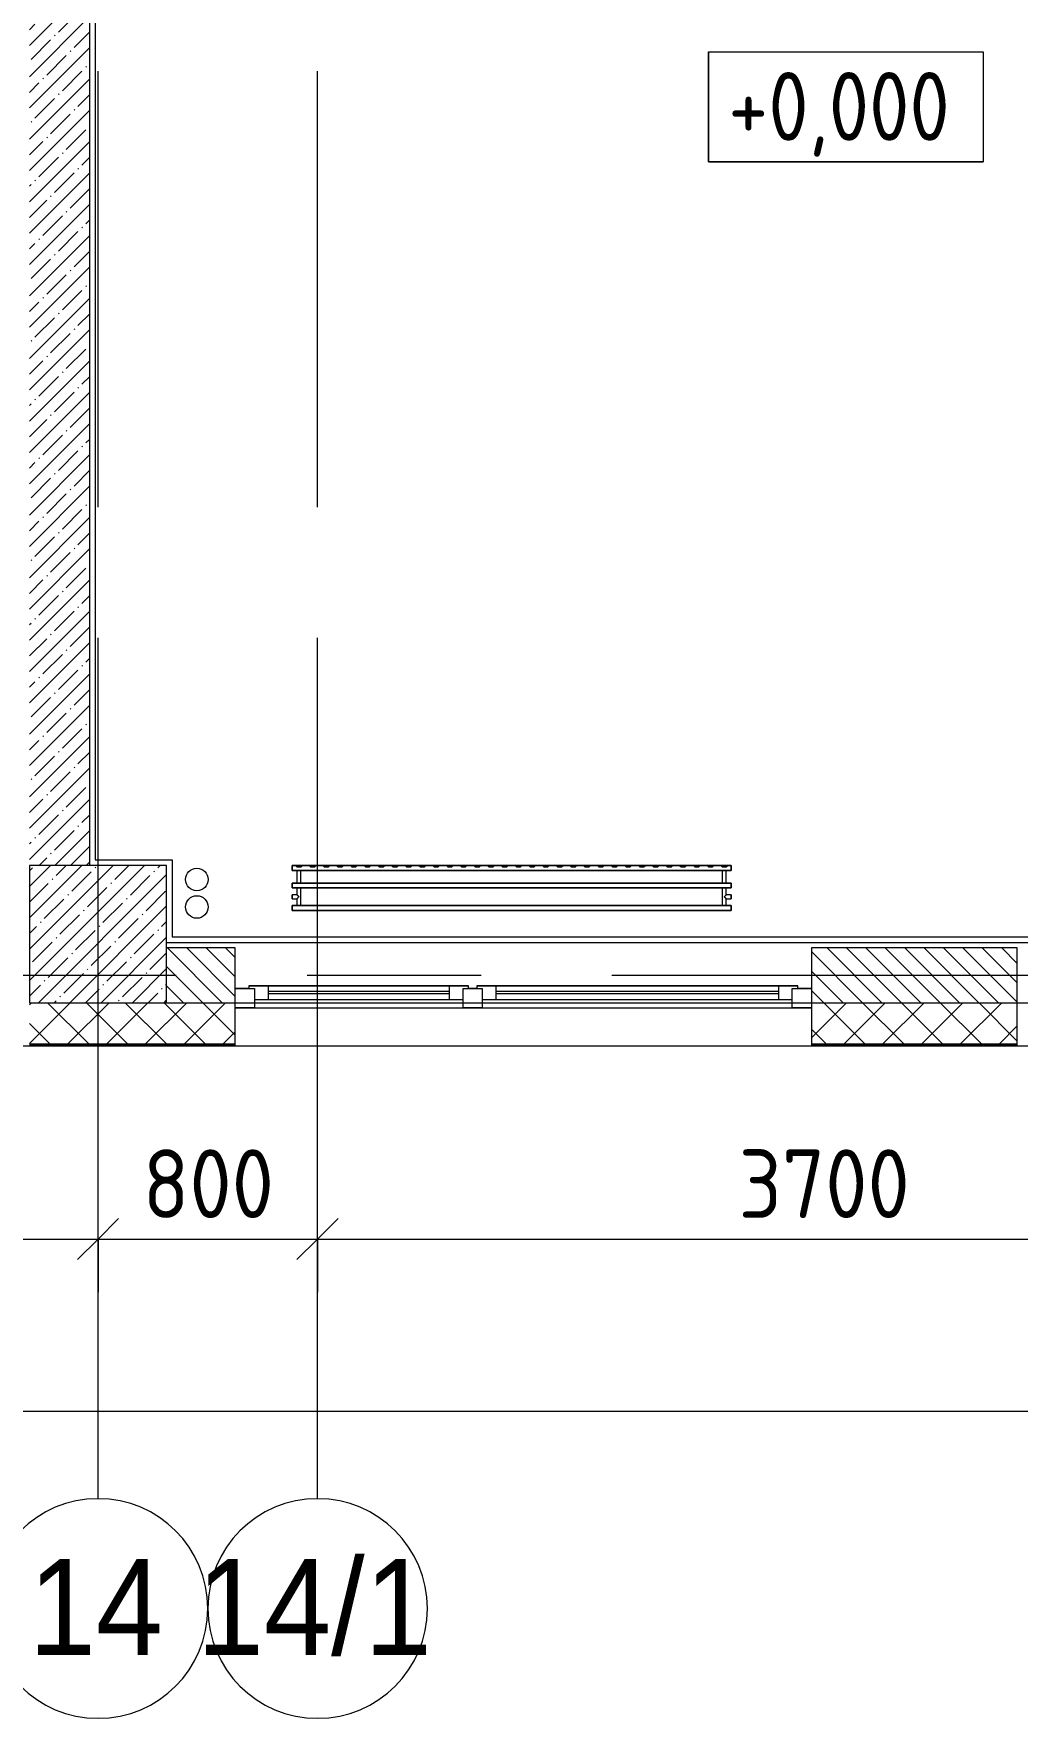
# Model space of a CAD drawing. Header units: millimetres. Extents: x 2623 to 216772, y -8553 to 29000.
# Drawn here: x 30040 to 33624, y -2706 to 3430 of the extents above; entities that cross this region are included whole.
import ezdxf

# ---------------------------------------------------------------- set-up
doc = ezdxf.new("R2010")
doc.units = ezdxf.units.MM
doc.linetypes.add('Осевая', pattern=[3175, 635, -476.25, 1587.5, -476.25])
for name, color, linetype, lineweight in [('A-ANNO-DIMS', 7, 'Continuous', 9), ('A-ANNO-DIMS-100', 7, 'Continuous', 9), ('A-DETL', 7, 'Continuous', 9), ('A-GLAZ', 7, 'Continuous', 9), ('A-WALL', 7, 'Continuous', 9), ('A-WALL-1', 7, 'Continuous', 13), ('G-ANNO-DIMS', 7, 'Continuous', 9), ('I-WALL', 7, 'Continuous', 9), ('S-COLS', 7, 'Continuous', 9), ('Оси', 7, 'Continuous', 9), ('Оси-1', 7, 'Continuous', 20), ('Оси-2', 7, 'Осевая', 9)]:
    doc.layers.add(name, color=color, linetype=linetype, lineweight=lineweight)
doc.layers.add('A-FLOR-1', color=7, linetype='Continuous', lineweight=9, true_color=0xaaaaaa)
doc.layers.add('M-EQPM-1', color=7, linetype='Continuous', lineweight=9, true_color=0xaaaaaa)
doc.styles.add('Arial', font='arial.ttf', dxfattribs={"width": 0.9, "height": 350})
doc.styles.add('GOST Common_5', font='GOST_Common.ttf', dxfattribs={"width": 0.9, "height": 250})
doc.styles.add('ISOCPEUR', font='isocpeur.ttf', dxfattribs={"width": 0.9, "height": 250})
doc.dimstyles.new('ISO-2_5_0_9К_БОЛЬШОЙ', dxfattribs={"dimscale": 304.8, "dimtxt": 248.995294, "dimasz": 0.492126, "dimexe": 0.393701, "dimexo": 0.984252, "dimgap": 0, "dimtad": 1, "dimdec": 0, "dimrnd": 10, "dimzin": 0, "dimdsep": 46, "dimtxsty": 'ISOCPEUR', "dimblk1": 'OBLIQUE', "dimblk2": 'OBLIQUE', "dimsah": 1, "dimcen": 0.09, "dimdle": 0.393701, "dimazin": 0, "dimtfac": 1, "dimtdec": 4, "dimtix": 1, "dimtmove": 0, "dimatfit": 3, "dimfxl": 1, "dimtvp": 1, "dimtolj": 1, "dimtzin": 0, "dimarcsym": 2})

# ---------------------------------------------------------------- blocks, each defined once
blk = doc.blocks.new('BSC_Колонна _Прямоугольная - 500х500-V7-План монтажа стен и перегородок 3 этажа в осях 12-23')
at = {"layer": 'S-COLS'}
h = blk.add_hatch(dxfattribs=at)
h.set_pattern_fill('FP_11', color=256, style=0, pattern_type=2)
h.set_pattern_definition([(45, (-47660, -150), (-57.02463, 57.02463), []), (45, (-47602.975, -150), (-57.02463, 57.02463), [100.806, -20.161, 3.353, -16.808])])
h.paths.add_polyline_path([(-250, -250), (250, -250), (250, 250), (-250, 250), (-250, 9.6)])
for p, q in [((250, 250), (-250, 250)), ((-250, 250), (-250, -250)), ((250, -250), (250, 250)), ((-250, -250), (250, -250))]:
    blk.add_line(p, q, dxfattribs=at)
blk = doc.blocks.new('120_Окно_СКБ_2Ст - 120_Окно_СКБ_2Ст 2100х2400 _мал створка справа_-22446225-План монтажа стен и перегородок 3 этажа в осях 12-23')
at = {"layer": 'A-GLAZ'}
for p, q in [((-1050, -127), (-1050, -57)), ((-1050, -57), (-980, -57)), ((1050, -57), (-1050, -57)), ((-980, -57), (-980, -127)), ((150, -127), (150, -57)), ((150, -57), (220, -57)), ((220, -57), (220, -127)), ((980, -127), (980, -57)), ((980, -57), (1050, -57)), ((1050, -57), (1050, -127)), ((150, -87), (-980, -87)), ((-980, -87), (-980, -127)), ((-930, -137), (-930, -87)), ((-930, -107), (100, -107)), ((100, -117), (-930, -117)), ((100, -137), (100, -87)), ((150, -127), (150, -87)), ((980, -87), (220, -87)), ((220, -87), (220, -127)), ((270, -137), (270, -87)), ((270, -107), (930, -107)), ((930, -117), (270, -117)), ((930, -137), (930, -87)), ((980, -127), (980, -87)), ((-980, -127), (-1050, -127)), ((-1050, -127), (-1000, -127)), ((-980, -127), (-1000, -127)), ((-1000, -127), (-1000, -137)), ((-1000, -137), (170, -137)), ((170, -137), (-1000, -137)), ((220, -127), (150, -127)), ((170, -127), (150, -127)), ((170, -127), (200, -127)), ((170, -137), (170, -127)), ((220, -127), (200, -127)), ((200, -127), (200, -137)), ((200, -137), (1000, -137)), ((1000, -137), (200, -137)), ((1050, -127), (980, -127)), ((1000, -127), (980, -127)), ((1000, -127), (1050, -127)), ((1000, -137), (1000, -127))]:
    blk.add_line(p, q, dxfattribs=at)
blk = doc.blocks.new('radiator_prado_classic_z_tip_30_po exemplyaru - Classic Z Тип 30-500-V57-План монтажа стен и перегородок 3 этажа в осях 12-23')
at = {"layer": 'M-EQPM-1'}
for p, q in [((0, 228), (0, 210)), ((1600, 228), (0, 228)), ((0, 210), (0, 228)), ((0, 228), (12.5, 228)), ((0, 210), (1600, 210)), ((17.5, 210), (0, 210)), ((12.5, 228), (37.5, 228)), ((37.5, 228), (12.5, 228)), ((12.5, 228), (37.5, 228)), ((12.5, 228), (17.5, 223)), ((12.5, 228), (17.5, 223)), ((32.5, 223), (17.5, 223)), ((17.5, 223), (32.5, 223)), ((17.5, 210), (17.5, 164)), ((17.5, 210), (17.5, 164)), ((31.5, 210), (17.5, 210)), ((17.5, 210), (32.5, 210)), ((32.5, 210), (17.5, 210)), ((17.5, 210), (32.5, 210)), ((31.5, 210), (18.5, 210)), ((32.5, 210), (31.5, 210)), ((32.5, 223), (37.5, 228)), ((37.5, 228), (32.5, 223)), ((32.5, 164), (32.5, 210)), ((32.5, 164), (32.5, 210)), ((1567.5, 210), (32.5, 210)), ((37.5, 228), (62.5, 228)), ((62.5, 228), (87.5, 228)), ((87.5, 228), (62.5, 228)), ((62.5, 228), (87.5, 228)), ((62.5, 228), (67.5, 223)), ((62.5, 228), (67.5, 223)), ((82.5, 223), (67.5, 223)), ((67.5, 223), (82.5, 223)), ((82.5, 223), (87.5, 228)), ((87.5, 228), (82.5, 223)), ((87.5, 228), (112.5, 228)), ((112.5, 228), (137.5, 228)), ((137.5, 228), (112.5, 228)), ((112.5, 228), (137.5, 228)), ((112.5, 228), (117.5, 223)), ((112.5, 228), (117.5, 223)), ((132.5, 223), (117.5, 223)), ((117.5, 223), (132.5, 223)), ((132.5, 223), (137.5, 228)), ((137.5, 228), (132.5, 223)), ((137.5, 228), (162.5, 228)), ((162.5, 228), (187.5, 228)), ((187.5, 228), (162.5, 228)), ((162.5, 228), (187.5, 228)), ((162.5, 228), (167.5, 223)), ((162.5, 228), (167.5, 223)), ((182.5, 223), (167.5, 223)), ((167.5, 223), (182.5, 223)), ((182.5, 223), (187.5, 228)), ((187.5, 228), (182.5, 223)), ((187.5, 228), (212.5, 228)), ((212.5, 228), (237.5, 228)), ((237.5, 228), (212.5, 228)), ((212.5, 228), (237.5, 228)), ((212.5, 228), (217.5, 223)), ((212.5, 228), (217.5, 223)), ((232.5, 223), (217.5, 223)), ((217.5, 223), (232.5, 223)), ((232.5, 223), (237.5, 228)), ((237.5, 228), (232.5, 223)), ((237.5, 228), (262.5, 228)), ((262.5, 228), (287.5, 228)), ((287.5, 228), (262.5, 228)), ((262.5, 228), (287.5, 228)), ((262.5, 228), (267.5, 223)), ((262.5, 228), (267.5, 223)), ((282.5, 223), (267.5, 223)), ((267.5, 223), (282.5, 223)), ((282.5, 223), (287.5, 228)), ((287.5, 228), (282.5, 223)), ((287.5, 228), (312.5, 228)), ((312.5, 228), (337.5, 228)), ((337.5, 228), (312.5, 228)), ((312.5, 228), (337.5, 228)), ((312.5, 228), (317.5, 223)), ((312.5, 228), (317.5, 223)), ((332.5, 223), (317.5, 223)), ((317.5, 223), (332.5, 223)), ((332.5, 223), (337.5, 228)), ((337.5, 228), (332.5, 223)), ((337.5, 228), (362.5, 228)), ((362.5, 228), (387.5, 228)), ((387.5, 228), (362.5, 228)), ((362.5, 228), (387.5, 228)), ((362.5, 228), (367.5, 223)), ((362.5, 228), (367.5, 223)), ((382.5, 223), (367.5, 223)), ((367.5, 223), (382.5, 223)), ((382.5, 223), (387.5, 228)), ((387.5, 228), (382.5, 223)), ((387.5, 228), (412.5, 228)), ((412.5, 228), (437.5, 228)), ((437.5, 228), (412.5, 228)), ((412.5, 228), (437.5, 228)), ((412.5, 228), (417.5, 223)), ((412.5, 228), (417.5, 223)), ((432.5, 223), (417.5, 223)), ((417.5, 223), (432.5, 223)), ((432.5, 223), (437.5, 228)), ((437.5, 228), (432.5, 223)), ((437.5, 228), (462.5, 228)), ((462.5, 228), (487.5, 228)), ((487.5, 228), (462.5, 228)), ((462.5, 228), (487.5, 228)), ((462.5, 228), (467.5, 223)), ((462.5, 228), (467.5, 223)), ((482.5, 223), (467.5, 223)), ((467.5, 223), (482.5, 223)), ((482.5, 223), (487.5, 228)), ((487.5, 228), (482.5, 223)), ((487.5, 228), (512.5, 228)), ((512.5, 228), (537.5, 228)), ((537.5, 228), (512.5, 228)), ((512.5, 228), (537.5, 228)), ((512.5, 228), (517.5, 223)), ((512.5, 228), (517.5, 223)), ((532.5, 223), (517.5, 223)), ((517.5, 223), (532.5, 223)), ((532.5, 223), (537.5, 228)), ((537.5, 228), (532.5, 223)), ((537.5, 228), (562.5, 228)), ((562.5, 228), (587.5, 228)), ((587.5, 228), (562.5, 228)), ((562.5, 228), (587.5, 228)), ((562.5, 228), (567.5, 223)), ((562.5, 228), (567.5, 223)), ((582.5, 223), (567.5, 223)), ((567.5, 223), (582.5, 223)), ((582.5, 223), (587.5, 228)), ((587.5, 228), (582.5, 223)), ((587.5, 228), (612.5, 228)), ((612.5, 228), (637.5, 228)), ((637.5, 228), (612.5, 228)), ((612.5, 228), (637.5, 228)), ((612.5, 228), (617.5, 223)), ((612.5, 228), (617.5, 223)), ((632.5, 223), (617.5, 223)), ((617.5, 223), (632.5, 223)), ((632.5, 223), (637.5, 228)), ((637.5, 228), (632.5, 223)), ((637.5, 228), (662.5, 228)), ((662.5, 228), (687.5, 228)), ((687.5, 228), (662.5, 228)), ((662.5, 228), (687.5, 228)), ((662.5, 228), (667.5, 223)), ((662.5, 228), (667.5, 223)), ((682.5, 223), (667.5, 223)), ((667.5, 223), (682.5, 223)), ((682.5, 223), (687.5, 228)), ((687.5, 228), (682.5, 223)), ((687.5, 228), (712.5, 228)), ((712.5, 228), (737.5, 228)), ((737.5, 228), (712.5, 228)), ((712.5, 228), (737.5, 228)), ((712.5, 228), (717.5, 223)), ((712.5, 228), (717.5, 223)), ((732.5, 223), (717.5, 223)), ((717.5, 223), (732.5, 223)), ((732.5, 223), (737.5, 228)), ((737.5, 228), (732.5, 223)), ((737.5, 228), (762.5, 228)), ((762.5, 228), (787.5, 228)), ((787.5, 228), (762.5, 228)), ((762.5, 228), (787.5, 228)), ((762.5, 228), (767.5, 223)), ((762.5, 228), (767.5, 223)), ((782.5, 223), (767.5, 223)), ((767.5, 223), (782.5, 223)), ((782.5, 223), (787.5, 228)), ((787.5, 228), (782.5, 223)), ((787.5, 228), (812.5, 228)), ((812.5, 228), (837.5, 228)), ((837.5, 228), (812.5, 228)), ((812.5, 228), (837.5, 228)), ((812.5, 228), (817.5, 223)), ((812.5, 228), (817.5, 223)), ((832.5, 223), (817.5, 223)), ((817.5, 223), (832.5, 223)), ((832.5, 223), (837.5, 228)), ((837.5, 228), (832.5, 223)), ((837.5, 228), (862.5, 228)), ((862.5, 228), (887.5, 228)), ((887.5, 228), (862.5, 228)), ((862.5, 228), (887.5, 228)), ((862.5, 228), (867.5, 223)), ((862.5, 228), (867.5, 223)), ((882.5, 223), (867.5, 223)), ((867.5, 223), (882.5, 223)), ((882.5, 223), (887.5, 228)), ((887.5, 228), (882.5, 223)), ((887.5, 228), (912.5, 228)), ((912.5, 228), (937.5, 228)), ((937.5, 228), (912.5, 228)), ((912.5, 228), (937.5, 228)), ((912.5, 228), (917.5, 223)), ((912.5, 228), (917.5, 223)), ((932.5, 223), (917.5, 223)), ((917.5, 223), (932.5, 223)), ((932.5, 223), (937.5, 228)), ((937.5, 228), (932.5, 223)), ((937.5, 228), (962.5, 228)), ((962.5, 228), (987.5, 228)), ((987.5, 228), (962.5, 228)), ((962.5, 228), (987.5, 228)), ((962.5, 228), (967.5, 223)), ((962.5, 228), (967.5, 223)), ((982.5, 223), (967.5, 223)), ((967.5, 223), (982.5, 223)), ((982.5, 223), (987.5, 228)), ((987.5, 228), (982.5, 223)), ((987.5, 228), (1012.5, 228)), ((1012.5, 228), (1037.5, 228)), ((1037.5, 228), (1012.5, 228)), ((1012.5, 228), (1037.5, 228)), ((1012.5, 228), (1017.5, 223)), ((1012.5, 228), (1017.5, 223)), ((1032.5, 223), (1017.5, 223)), ((1017.5, 223), (1032.5, 223)), ((1032.5, 223), (1037.5, 228)), ((1037.5, 228), (1032.5, 223)), ((1037.5, 228), (1062.5, 228)), ((1062.5, 228), (1087.5, 228)), ((1087.5, 228), (1062.5, 228)), ((1062.5, 228), (1087.5, 228)), ((1062.5, 228), (1067.5, 223)), ((1062.5, 228), (1067.5, 223)), ((1082.5, 223), (1067.5, 223)), ((1067.5, 223), (1082.5, 223)), ((1082.5, 223), (1087.5, 228)), ((1087.5, 228), (1082.5, 223)), ((1087.5, 228), (1112.5, 228)), ((1112.5, 228), (1137.5, 228)), ((1137.5, 228), (1112.5, 228)), ((1112.5, 228), (1137.5, 228)), ((1112.5, 228), (1117.5, 223)), ((1112.5, 228), (1117.5, 223)), ((1132.5, 223), (1117.5, 223)), ((1117.5, 223), (1132.5, 223)), ((1132.5, 223), (1137.5, 228)), ((1137.5, 228), (1132.5, 223)), ((1137.5, 228), (1162.5, 228)), ((1162.5, 228), (1187.5, 228)), ((1187.5, 228), (1162.5, 228)), ((1162.5, 228), (1187.5, 228)), ((1162.5, 228), (1167.5, 223)), ((1162.5, 228), (1167.5, 223)), ((1182.5, 223), (1167.5, 223)), ((1167.5, 223), (1182.5, 223)), ((1182.5, 223), (1187.5, 228)), ((1187.5, 228), (1182.5, 223)), ((1187.5, 228), (1212.5, 228)), ((1212.5, 228), (1237.5, 228)), ((1237.5, 228), (1212.5, 228)), ((1212.5, 228), (1237.5, 228)), ((1212.5, 228), (1217.5, 223)), ((1212.5, 228), (1217.5, 223)), ((1232.5, 223), (1217.5, 223)), ((1217.5, 223), (1232.5, 223)), ((1232.5, 223), (1237.5, 228)), ((1237.5, 228), (1232.5, 223)), ((1237.5, 228), (1262.5, 228)), ((1262.5, 228), (1287.5, 228)), ((1287.5, 228), (1262.5, 228)), ((1262.5, 228), (1287.5, 228)), ((1262.5, 228), (1267.5, 223)), ((1262.5, 228), (1267.5, 223)), ((1282.5, 223), (1267.5, 223)), ((1267.5, 223), (1282.5, 223)), ((1282.5, 223), (1287.5, 228)), ((1287.5, 228), (1282.5, 223)), ((1287.5, 228), (1312.5, 228)), ((1312.5, 228), (1337.5, 228)), ((1337.5, 228), (1312.5, 228)), ((1312.5, 228), (1337.5, 228)), ((1312.5, 228), (1317.5, 223)), ((1312.5, 228), (1317.5, 223)), ((1332.5, 223), (1317.5, 223)), ((1317.5, 223), (1332.5, 223)), ((1332.5, 223), (1337.5, 228)), ((1337.5, 228), (1332.5, 223)), ((1337.5, 228), (1362.5, 228)), ((1362.5, 228), (1387.5, 228)), ((1387.5, 228), (1362.5, 228)), ((1362.5, 228), (1387.5, 228)), ((1362.5, 228), (1367.5, 223)), ((1362.5, 228), (1367.5, 223)), ((1382.5, 223), (1367.5, 223)), ((1367.5, 223), (1382.5, 223)), ((1382.5, 223), (1387.5, 228)), ((1387.5, 228), (1382.5, 223)), ((1387.5, 228), (1412.5, 228)), ((1412.5, 228), (1437.5, 228)), ((1437.5, 228), (1412.5, 228)), ((1412.5, 228), (1437.5, 228)), ((1412.5, 228), (1417.5, 223)), ((1412.5, 228), (1417.5, 223)), ((1432.5, 223), (1417.5, 223)), ((1417.5, 223), (1432.5, 223)), ((1432.5, 223), (1437.5, 228)), ((1437.5, 228), (1432.5, 223)), ((1437.5, 228), (1462.5, 228)), ((1462.5, 228), (1487.5, 228)), ((1487.5, 228), (1462.5, 228)), ((1462.5, 228), (1487.5, 228)), ((1462.5, 228), (1467.5, 223)), ((1462.5, 228), (1467.5, 223)), ((1482.5, 223), (1467.5, 223)), ((1467.5, 223), (1482.5, 223)), ((1482.5, 223), (1487.5, 228)), ((1487.5, 228), (1482.5, 223)), ((1487.5, 228), (1512.5, 228)), ((1512.5, 228), (1537.5, 228)), ((1537.5, 228), (1512.5, 228)), ((1512.5, 228), (1537.5, 228)), ((1512.5, 228), (1517.5, 223)), ((1512.5, 228), (1517.5, 223)), ((1532.5, 223), (1517.5, 223)), ((1517.5, 223), (1532.5, 223)), ((1532.5, 223), (1537.5, 228)), ((1537.5, 228), (1532.5, 223)), ((1537.5, 228), (1562.5, 228)), ((1562.5, 228), (1587.5, 228)), ((1587.5, 228), (1562.5, 228)), ((1562.5, 228), (1587.5, 228)), ((1562.5, 228), (1567.5, 223)), ((1562.5, 228), (1567.5, 223)), ((1582.5, 223), (1567.5, 223)), ((1567.5, 223), (1582.5, 223)), ((1567.5, 210), (1567.5, 164)), ((1567.5, 210), (1567.5, 164)), ((1582.5, 210), (1567.5, 210)), ((1567.5, 210), (1567.8, 210)), ((1576.9, 210), (1567.5, 210)), ((1567.5, 210), (1582.5, 210)), ((1567.8, 210), (1573.1, 210)), ((1581.5, 210), (1568.5, 210)), ((1573.1, 210), (1582.5, 210)), ((1582.5, 210), (1576.9, 210)), ((1582.5, 223), (1587.5, 228)), ((1587.5, 228), (1582.5, 223)), ((1582.5, 164), (1582.5, 210)), ((1582.5, 164), (1582.5, 210)), ((1600, 210), (1582.5, 210)), ((1587.5, 228), (1600, 228)), ((1600, 210), (1600, 228)), ((1600, 228), (1600, 210)), ((1600, 164), (0, 164)), ((0, 164), (0, 146)), ((0, 146), (0, 164)), ((0, 164), (17.5, 164)), ((0, 146), (1600, 146)), ((17.5, 146), (0, 146)), ((28.7, 164), (17.5, 164)), ((17.5, 164), (32.5, 164)), ((32.5, 164), (17.5, 164)), ((17.5, 164), (28.7, 164)), ((17.5, 146), (17.5, 121.5)), ((17.5, 146), (17.5, 121.5)), ((17.5, 146), (18.5, 146)), ((32.5, 146), (17.5, 146)), ((17.5, 146), (32.5, 146)), ((32.5, 146), (17.5, 146)), ((18.5, 164), (31.5, 164)), ((18.5, 146), (21.2, 146)), ((31.5, 146), (18.5, 146)), ((21.2, 146), (32.5, 146)), ((32.5, 164), (28.7, 164)), ((28.7, 164), (32.5, 164)), ((32.5, 164), (1567.5, 164)), ((32.5, 82), (32.5, 146)), ((32.5, 82), (32.5, 146)), ((1567.5, 146), (32.5, 146)), ((1582.5, 164), (1567.5, 164)), ((1567.5, 164), (1582.5, 164)), ((1582.5, 164), (1567.5, 164)), ((1567.5, 164), (1582.5, 164)), ((1567.5, 146), (1567.5, 82)), ((1567.5, 146), (1567.5, 82)), ((1567.5, 146), (1582.5, 146)), ((1582.5, 146), (1567.5, 146)), ((1567.5, 146), (1576.9, 146)), ((1582.5, 146), (1567.5, 146)), ((1568.5, 164), (1581.5, 164)), ((1581.5, 146), (1568.5, 146)), ((1576.9, 146), (1582.5, 146)), ((1582.5, 164), (1600, 164)), ((1582.5, 121.5), (1582.5, 146)), ((1582.5, 121.5), (1582.5, 146)), ((1600, 146), (1582.5, 146)), ((1600, 146), (1600, 164)), ((1600, 164), (1600, 146)), ((17.5, 121.5), (0, 121.5)), ((17.5, 121.5), (0, 121.5)), ((0, 121.5), (0, 121.2)), ((0, 106.5), (0, 121.5)), ((0, 121.2), (0, 106.8)), ((0, 121.2), (0, 120.5)), ((0, 120.5), (0, 121.2)), ((0, 121.2), (0, 121.2)), ((0, 120.5), (0, 119.3)), ((0, 119.3), (0, 120.5)), ((0, 119.3), (0, 117.8)), ((0, 117.8), (0, 119.3)), ((0, 117.8), (0, 115.9)), ((0, 115.9), (0, 117.8)), ((0, 115.9), (0, 114)), ((0, 114), (0, 115.9)), ((0, 114), (0, 112.1)), ((0, 112.1), (0, 114)), ((0, 112.1), (0, 110.2)), ((0, 110.2), (0, 112.1)), ((0, 110.2), (0, 108.7)), ((0, 108.7), (0, 110.2)), ((0, 108.7), (0, 106.8)), ((0, 106.8), (0, 108.7)), ((0, 106.8), (0, 106.5)), ((0, 106.8), (0, 106.8)), ((0, 106.5), (17.5, 106.5)), ((0, 106.5), (17.5, 106.5)), ((1600, 82), (0, 82)), ((0, 82), (0, 64)), ((0, 64), (0, 82)), ((0, 82), (17.5, 82)), ((1600, 64), (0, 64)), ((0, 64), (1600, 64)), ((17.5, 106.5), (17.5, 82)), ((17.5, 106.5), (17.5, 82)), ((32.5, 82), (17.5, 82)), ((17.5, 82), (32.5, 82)), ((32.5, 82), (17.5, 82)), ((17.5, 82), (17.8, 82)), ((17.8, 82), (32.5, 82)), ((18.5, 82), (31.5, 82)), ((32.5, 82), (1567.5, 82)), ((1582.5, 82), (1567.5, 82)), ((1567.5, 82), (1582.5, 82)), ((1582.5, 82), (1567.5, 82)), ((1567.5, 82), (1582.5, 82)), ((1568.5, 82), (1581.5, 82)), ((1600, 121.5), (1582.5, 121.5)), ((1600, 121.5), (1582.5, 121.5)), ((1582.5, 82), (1582.5, 106.5)), ((1582.5, 106.5), (1600, 106.5)), ((1582.5, 82), (1582.5, 106.5)), ((1582.5, 106.5), (1600, 106.5)), ((1582.5, 82), (1600, 82)), ((1600, 121.5), (1600, 106.5)), ((1600, 121.2), (1600, 121.5)), ((1600, 121.5), (1600, 121.2)), ((1600, 121.2), (1600, 121.5)), ((1600, 106.8), (1600, 121.2)), ((1600, 121.2), (1600, 107.5)), ((1600, 106.8), (1600, 121.2)), ((1600, 107.5), (1600, 106.8)), ((1600, 106.5), (1600, 106.8)), ((1600, 106.8), (1600, 106.5)), ((1600, 106.5), (1600, 106.8)), ((1600, 64), (1600, 82)), ((1600, 82), (1600, 64))]:
    blk.add_line(p, q, dxfattribs=at)
for points, knots in [([(17.8, 121.2), (17.7, 121.3), (17.7, 121.3), (17.5, 121.5), (17.5, 121.5), (17.5, 121.5)], [0.8571429, 0.8571429, 0.8571429, 0.8571429, 0.8928571, 0.9285714, 1, 1, 1, 1]), ([(17.5, 121.5), (17.5, 121.5), (17.5, 121.5), (17.7, 121.3), (17.7, 121.3), (17.8, 121.2)], [0, 0, 0, 0, 0.0714286, 0.1071429, 0.1428571, 0.1428571, 0.1428571, 0.1428571]), ([(17.5, 121.5), (17.5, 121.5), (17.5, 121.5), (17.7, 121.3), (17.7, 121.3), (17.8, 121.2)], [0, 0, 0, 0, 0.0714286, 0.1071429, 0.1428571, 0.1428571, 0.1428571, 0.1428571]), ([(25, 114), (24.5, 114.5), (23.6, 115.4), (22.4, 116.6), (21.6, 117.4), (21.1, 117.9), (20.8, 118.2), (20.5, 118.5), (20.2, 118.8), (19.8, 119.1), (19.6, 119.4), (19.3, 119.7), (19, 120), (18.7, 120.3), (18.5, 120.5), (18.3, 120.7), (18.1, 120.9), (17.9, 121.1), (17.8, 121.2), (17.7, 121.3), (17.5, 121.5), (17.5, 121.5), (17.5, 121.5)], [0, 0, 0, 0, 0.142857, 0.285714, 0.357143, 0.392857, 0.428571, 0.464286, 0.5, 0.535714, 0.571429, 0.607143, 0.642857, 0.678571, 0.714286, 0.75, 0.785714, 0.821429, 0.857143, 0.892857, 0.928571, 1, 1, 1, 1]), ([(17.5, 106.5), (17.5, 106.5), (17.5, 106.5), (17.7, 106.7), (17.8, 106.8), (17.9, 106.9), (18.1, 107.1), (18.3, 107.3), (18.5, 107.5), (18.7, 107.7), (19, 108), (19.3, 108.3), (19.6, 108.6), (19.8, 108.9), (20.3, 109.3), (20.7, 109.7), (21.1, 110.1), (21.6, 110.6), (22.4, 111.4), (23.6, 112.6), (24.5, 113.5), (25, 114)], [0, 0, 0, 0, 0.071429, 0.107143, 0.142857, 0.178571, 0.214286, 0.25, 0.285714, 0.321429, 0.357143, 0.392857, 0.428571, 0.464286, 0.5, 0.571429, 0.607143, 0.642857, 0.714286, 0.857143, 1, 1, 1, 1]), ([(17.5, 106.5), (17.5, 106.5), (17.5, 106.5), (17.7, 106.7), (17.7, 106.7), (17.8, 106.8)], [0, 0, 0, 0, 0.0714286, 0.1071429, 0.1428571, 0.1428571, 0.1428571, 0.1428571]), ([(17.8, 106.8), (17.7, 106.7), (17.7, 106.7), (17.5, 106.5), (17.5, 106.5), (17.5, 106.5)], [0.8571429, 0.8571429, 0.8571429, 0.8571429, 0.8928571, 0.9285714, 1, 1, 1, 1]), ([(17.8, 106.8), (17.7, 106.7), (17.7, 106.7), (17.5, 106.5), (17.5, 106.5), (17.5, 106.5)], [0.8571429, 0.8571429, 0.8571429, 0.8571429, 0.8928571, 0.9285714, 1, 1, 1, 1]), ([(17.8, 121.2), (17.8, 121.2), (17.9, 121.1), (18.1, 120.9), (18.3, 120.7), (18.5, 120.5), (18.7, 120.3), (19, 120), (19.3, 119.7), (19.6, 119.4), (19.8, 119.1), (20.3, 118.7), (20.7, 118.3), (21.1, 117.9), (21.6, 117.4), (22.4, 116.6), (23.1, 115.9), (23.6, 115.4)], [0.1428571, 0.1428571, 0.1428571, 0.1428571, 0.1785714, 0.2142857, 0.25, 0.2857143, 0.3214286, 0.3571429, 0.3928571, 0.4285714, 0.4642857, 0.5, 0.5714286, 0.6071429, 0.6428571, 0.7142857, 0.8571429, 0.8571429, 0.8571429, 0.8571429]), ([(22.1, 111.1), (21.9, 110.9), (21.6, 110.6), (21.1, 110.1), (20.8, 109.8), (20.5, 109.5), (20.2, 109.2), (19.8, 108.9), (19.6, 108.6), (19.3, 108.3), (19, 108), (18.7, 107.7), (18.5, 107.5), (18.3, 107.3), (18.1, 107.1), (17.9, 106.9), (17.8, 106.8), (17.8, 106.8)], [0.2857143, 0.2857143, 0.2857143, 0.2857143, 0.3571429, 0.3928571, 0.4285714, 0.4642857, 0.5, 0.5357143, 0.5714286, 0.6071429, 0.6428571, 0.6785714, 0.7142857, 0.75, 0.7857143, 0.8214286, 0.8571429, 0.8571429, 0.8571429, 0.8571429]), ([(19.6, 119.4), (19.7, 119.3), (19.9, 119.2), (20.3, 118.7), (20.6, 118.4), (20.8, 118.2)], [0.4285714, 0.4285714, 0.4285714, 0.4285714, 0.4642857, 0.5, 0.5714286, 0.5714286, 0.5714286, 0.5714286]), ([(19.6, 108.6), (19.7, 108.7), (19.9, 108.8), (20.3, 109.3), (20.6, 109.6), (20.8, 109.8)], [0.4285714, 0.4285714, 0.4285714, 0.4285714, 0.4642857, 0.5, 0.5714286, 0.5714286, 0.5714286, 0.5714286]), ([(22.1, 116.9), (21.9, 117.1), (21.6, 117.4), (21.1, 117.9), (20.9, 118.1), (20.8, 118.2)], [0.2857143, 0.2857143, 0.2857143, 0.2857143, 0.3571429, 0.3928571, 0.4285714, 0.4285714, 0.4285714, 0.4285714]), ([(20.8, 118.2), (20.9, 118.1), (21.1, 117.9), (21.6, 117.4), (21.9, 117.1), (22.1, 116.9)], [0.5714286, 0.5714286, 0.5714286, 0.5714286, 0.6071429, 0.6428571, 0.7142857, 0.7142857, 0.7142857, 0.7142857]), ([(20.8, 109.8), (20.9, 109.9), (21.1, 110.1), (21.6, 110.6), (21.9, 110.9), (22.1, 111.1)], [0.5714286, 0.5714286, 0.5714286, 0.5714286, 0.6071429, 0.6428571, 0.7142857, 0.7142857, 0.7142857, 0.7142857]), ([(22.1, 111.1), (21.9, 110.9), (21.6, 110.6), (21.1, 110.1), (20.9, 109.9), (20.8, 109.8)], [0.2857143, 0.2857143, 0.2857143, 0.2857143, 0.3571429, 0.3928571, 0.4285714, 0.4285714, 0.4285714, 0.4285714]), ([(1575, 114), (1575.5, 114.5), (1576.4, 115.4), (1577.6, 116.6), (1578.4, 117.4), (1578.9, 117.9), (1579.2, 118.2), (1579.5, 118.5), (1579.8, 118.8), (1580.1, 119.2), (1580.4, 119.4), (1580.7, 119.7), (1581, 120), (1581.3, 120.3), (1581.5, 120.5), (1581.7, 120.7), (1581.9, 120.9), (1582.1, 121.1), (1582.2, 121.2), (1582.3, 121.3), (1582.5, 121.5), (1582.5, 121.5), (1582.5, 121.5)], [0, 0, 0, 0, 0.142857, 0.285714, 0.357143, 0.392857, 0.428571, 0.464286, 0.5, 0.535714, 0.571429, 0.607143, 0.642857, 0.678571, 0.714286, 0.75, 0.785714, 0.821429, 0.857143, 0.892857, 0.928571, 1, 1, 1, 1]), ([(1582.5, 106.5), (1582.5, 106.5), (1582.5, 106.5), (1582.3, 106.7), (1582.2, 106.8), (1582.1, 106.9), (1581.9, 107.1), (1581.7, 107.3), (1581.5, 107.5), (1581.3, 107.7), (1581, 108), (1580.7, 108.3), (1580.4, 108.6), (1580.1, 108.8), (1579.7, 109.3), (1579.3, 109.7), (1578.9, 110.1), (1578.4, 110.6), (1577.6, 111.4), (1576.4, 112.6), (1575.5, 113.5), (1575, 114)], [0, 0, 0, 0, 0.071429, 0.107143, 0.142857, 0.178571, 0.214286, 0.25, 0.285714, 0.321429, 0.357143, 0.392857, 0.428571, 0.464286, 0.5, 0.571429, 0.607143, 0.642857, 0.714286, 0.857143, 1, 1, 1, 1]), ([(1582.2, 121.2), (1582.2, 121.2), (1582.1, 121.1), (1581.9, 120.9), (1581.7, 120.7), (1581.5, 120.5), (1581.3, 120.3), (1581, 120), (1580.7, 119.7), (1580.4, 119.4), (1580.1, 119.2), (1579.7, 118.7), (1579.3, 118.3), (1578.9, 117.9), (1578.4, 117.4), (1577.6, 116.6), (1576.9, 115.9), (1576.4, 115.4)], [0.1428571, 0.1428571, 0.1428571, 0.1428571, 0.1785714, 0.2142857, 0.25, 0.2857143, 0.3214286, 0.3571429, 0.3928571, 0.4285714, 0.4642857, 0.5, 0.5714286, 0.6071429, 0.6428571, 0.7142857, 0.8571429, 0.8571429, 0.8571429, 0.8571429]), ([(1576.4, 115.4), (1576.9, 115.9), (1577.6, 116.6), (1578.4, 117.4), (1578.9, 117.9), (1579.2, 118.2), (1579.5, 118.5), (1579.8, 118.8), (1580.1, 119.2), (1580.4, 119.4), (1580.7, 119.7), (1581, 120), (1581.3, 120.3), (1581.5, 120.5), (1581.7, 120.7), (1581.9, 120.9), (1582.1, 121.1), (1582.2, 121.2), (1582.2, 121.2)], [0.1428571, 0.1428571, 0.1428571, 0.1428571, 0.2857143, 0.3571429, 0.3928571, 0.4285714, 0.4642857, 0.5, 0.5357143, 0.5714286, 0.6071429, 0.6428571, 0.6785714, 0.7142857, 0.75, 0.7857143, 0.8214286, 0.8571429, 0.8571429, 0.8571429, 0.8571429]), ([(1580.4, 119.4), (1580.3, 119.3), (1580.1, 119.2), (1579.7, 118.7), (1579.3, 118.3), (1578.9, 117.9), (1578.4, 117.4), (1577.6, 116.6), (1576.9, 115.9), (1576.4, 115.4)], [0.4285714, 0.4285714, 0.4285714, 0.4285714, 0.4642857, 0.5, 0.5714286, 0.6071429, 0.6428571, 0.7142857, 0.8571429, 0.8571429, 0.8571429, 0.8571429]), ([(1577.9, 111.1), (1578.1, 110.9), (1578.4, 110.6), (1578.9, 110.1), (1579.2, 109.8), (1579.5, 109.5), (1579.8, 109.2), (1580.1, 108.8), (1580.4, 108.6), (1580.7, 108.3), (1581, 108), (1581.3, 107.7), (1581.5, 107.5), (1581.7, 107.3), (1581.9, 107.1), (1582.1, 106.9), (1582.2, 106.8), (1582.2, 106.8)], [0.2857143, 0.2857143, 0.2857143, 0.2857143, 0.3571429, 0.3928571, 0.4285714, 0.4642857, 0.5, 0.5357143, 0.5714286, 0.6071429, 0.6428571, 0.6785714, 0.7142857, 0.75, 0.7857143, 0.8214286, 0.8571429, 0.8571429, 0.8571429, 0.8571429]), ([(1577.9, 111.1), (1578.1, 110.9), (1578.4, 110.6), (1578.9, 110.1), (1579.2, 109.8), (1579.5, 109.5), (1579.8, 109.2), (1580.1, 108.8), (1580.4, 108.6), (1580.7, 108.3), (1581, 108), (1581.3, 107.7), (1581.5, 107.5), (1581.7, 107.3), (1581.9, 107.1), (1582.1, 106.9), (1582.2, 106.8), (1582.2, 106.8)], [0.2857143, 0.2857143, 0.2857143, 0.2857143, 0.3571429, 0.3928571, 0.4285714, 0.4642857, 0.5, 0.5357143, 0.5714286, 0.6071429, 0.6428571, 0.6785714, 0.7142857, 0.75, 0.7857143, 0.8214286, 0.8571429, 0.8571429, 0.8571429, 0.8571429]), ([(1582.2, 106.8), (1582.2, 106.8), (1582.1, 106.9), (1581.9, 107.1), (1581.7, 107.3), (1581.5, 107.5), (1581.3, 107.7), (1581, 108), (1580.7, 108.3), (1580.4, 108.6), (1580.1, 108.8), (1579.7, 109.3), (1579.3, 109.7), (1578.9, 110.1), (1578.4, 110.6), (1578.1, 110.9), (1577.9, 111.1)], [0.1428571, 0.1428571, 0.1428571, 0.1428571, 0.1785714, 0.2142857, 0.25, 0.2857143, 0.3214286, 0.3571429, 0.3928571, 0.4285714, 0.4642857, 0.5, 0.5714286, 0.6071429, 0.6428571, 0.7142857, 0.7142857, 0.7142857, 0.7142857]), ([(1582.5, 121.5), (1582.5, 121.5), (1582.5, 121.5), (1582.3, 121.3), (1582.3, 121.3), (1582.2, 121.2)], [0, 0, 0, 0, 0.0714286, 0.1071429, 0.1428571, 0.1428571, 0.1428571, 0.1428571]), ([(1582.5, 121.5), (1582.5, 121.5), (1582.5, 121.5), (1582.3, 121.3), (1582.3, 121.3), (1582.2, 121.2)], [0, 0, 0, 0, 0.0714286, 0.1071429, 0.1428571, 0.1428571, 0.1428571, 0.1428571]), ([(1582.2, 121.2), (1582.3, 121.3), (1582.3, 121.3), (1582.5, 121.5), (1582.5, 121.5), (1582.5, 121.5)], [0.8571429, 0.8571429, 0.8571429, 0.8571429, 0.8928571, 0.9285714, 1, 1, 1, 1]), ([(1582.2, 106.8), (1582.3, 106.7), (1582.3, 106.7), (1582.5, 106.5), (1582.5, 106.5), (1582.5, 106.5)], [0.8571429, 0.8571429, 0.8571429, 0.8571429, 0.8928571, 0.9285714, 1, 1, 1, 1]), ([(1582.2, 106.8), (1582.3, 106.7), (1582.3, 106.7), (1582.5, 106.5), (1582.5, 106.5), (1582.5, 106.5)], [0.8571429, 0.8571429, 0.8571429, 0.8571429, 0.8928571, 0.9285714, 1, 1, 1, 1]), ([(1582.5, 106.5), (1582.5, 106.5), (1582.5, 106.5), (1582.3, 106.7), (1582.3, 106.7), (1582.2, 106.8)], [0, 0, 0, 0, 0.0714286, 0.1071429, 0.1428571, 0.1428571, 0.1428571, 0.1428571])]:
    blk.add_open_spline(points, degree=3, knots=knots, dxfattribs=at)
for points in [[(19.6, 119.4), (19.5, 119.5), (19.3, 119.7), (19, 120), (18.7, 120.3), (18.5, 120.5), (18.3, 120.7), (18.1, 120.9), (17.9, 121.1), (17.8, 121.2), (17.8, 121.2)], [(17.8, 121.2), (17.8, 121.2), (17.9, 121.1), (18.1, 120.9), (18.3, 120.7), (18.5, 120.5), (18.7, 120.3), (19, 120), (19.3, 119.7), (19.5, 119.5), (19.6, 119.4)], [(20.8, 109.8), (20.7, 109.7), (20.5, 109.5), (20.2, 109.2), (19.9, 108.8), (19.6, 108.6), (19.3, 108.3), (19, 108), (18.7, 107.7), (18.5, 107.5), (18.3, 107.3), (18.1, 107.1), (17.9, 106.9), (17.8, 106.8), (17.8, 106.8)], [(17.8, 106.8), (17.8, 106.8), (17.9, 106.9), (18.1, 107.1), (18.3, 107.3), (18.5, 107.5), (18.7, 107.7), (19, 108), (19.3, 108.3), (19.5, 108.5), (19.6, 108.6)], [(20.8, 118.2), (20.7, 118.3), (20.5, 118.5), (20.2, 118.8), (19.9, 119.2), (19.7, 119.3), (19.6, 119.4)], [(23.6, 115.4), (23.1, 115.9), (22.6, 116.4), (22.1, 116.9)], [(22.1, 116.9), (22.6, 116.4), (23.1, 115.9), (23.6, 115.4)], [(25, 114), (24.5, 113.5), (23.6, 112.6), (22.6, 111.6), (22.1, 111.1)], [(22.1, 111.1), (22.6, 111.6), (23.1, 112.1), (23.6, 112.6)], [(23.6, 112.6), (23.1, 112.1), (22.6, 111.6), (22.1, 111.1)], [(25, 114), (24.5, 114.5), (24, 115), (23.6, 115.4)], [(23.6, 115.4), (24, 115), (24.5, 114.5), (25, 114)], [(23.6, 115.4), (24, 115), (24.5, 114.5), (25, 114)], [(23.6, 112.6), (24, 113), (24.5, 113.5), (25, 114)], [(25, 114), (24.5, 113.5), (24, 113), (23.6, 112.6)], [(1576.4, 115.4), (1576, 115), (1575.5, 114.5), (1575, 114)], [(1576.4, 115.4), (1576, 115), (1575.5, 114.5), (1575, 114)], [(1575, 114), (1575.5, 114.5), (1576, 115), (1576.4, 115.4)], [(1575, 114), (1575.5, 113.5), (1576.4, 112.6), (1577.4, 111.6), (1577.9, 111.1)], [(1575, 114), (1575.5, 113.5), (1576.4, 112.6), (1577.4, 111.6), (1577.9, 111.1)], [(1576.4, 112.6), (1576, 113), (1575.5, 113.5), (1575, 114)], [(1577.9, 111.1), (1577.4, 111.6), (1576.9, 112.1), (1576.4, 112.6)], [(1582.2, 121.2), (1582.2, 121.2), (1582.1, 121.1), (1581.9, 120.9), (1581.7, 120.7), (1581.5, 120.5), (1581.3, 120.3), (1581, 120), (1580.7, 119.7), (1580.5, 119.5), (1580.4, 119.4)]]:
    blk.add_open_spline(points, degree=3, dxfattribs=at)
blk = doc.blocks.new('Ось сетки - D8-29747960-План монтажа стен и перегородок 3 этажа в осях 12-23')
at = {"layer": 'Оси-1'}
for start, end in [(360, 180), (180, 360)]:
    blk.add_arc((0, 0), 4, start, end, dxfattribs=at)
blk = doc.blocks.new('DIMBLOCK14-План монтажа стен и перегородок 3 этажа в осях 12-23')
at = {"layer": 'A-ANNO-DIMS-100'}
for p, q in [((20924.5, -1781.9), (20924.5, -1468)), ((67174.5, -1781.9), (67174.5, -1468)), ((20804.5, -1588), (67294.5, -1588)), ((20924.5, -1588), (20924.5, -1781.9)), ((67174.5, -1588), (67174.5, -1781.9))]:
    blk.add_line(p, q, dxfattribs=at)
at = {"layer": 'A-ANNO-DIMS-100', "lineweight": 20}
for p, q in [((20924.5, -1588), (20999.5, -1513)), ((67174.5, -1588), (67249.5, -1513)), ((20924.5, -1588), (20849.5, -1663)), ((67174.5, -1588), (67099.5, -1663))]:
    blk.add_line(p, q, dxfattribs=at)
at = {"layer": 'A-ANNO-DIMS-100', "color": 0, "insert": (43642.5, -1261.4), "char_height": 250, "width": 976.828, "attachment_point": 1, "line_spacing_factor": 1.149209, "style": 'ISOCPEUR'}
blk.add_mtext('46250', dxfattribs=at)
blk = doc.blocks.new('_Oblique')
at = {"color": 0, "linetype": 'ByBlock', "lineweight": -2}
blk.add_line((-0.5, -0.5), (0.5, 0.5), dxfattribs=at)
blk = doc.blocks.new('DIMBLOCK17-План монтажа стен и перегородок 3 этажа в осях 12-23')
at = {"layer": 'A-ANNO-DIMS-100'}
for p, q in [((25774.5, -1154.7), (25774.5, -840.7)), ((30274.5, -1154.7), (30274.5, -840.7)), ((25774.5, -960.7), (30274.5, -960.7)), ((25774.5, -960.7), (25774.5, -1154.7)), ((30274.5, -960.7), (30274.5, -1154.7))]:
    blk.add_line(p, q, dxfattribs=at)
at = {"layer": 'A-ANNO-DIMS-100', "lineweight": 20}
for p, q in [((25774.5, -960.7), (25849.5, -885.7)), ((30274.5, -960.7), (30349.5, -885.7)), ((25774.5, -960.7), (25699.5, -1035.7)), ((30274.5, -960.7), (30199.5, -1035.7))]:
    blk.add_line(p, q, dxfattribs=at)
at = {"layer": 'A-ANNO-DIMS-100', "color": 0, "insert": (27696.5, -634.1), "char_height": 250, "width": 787.208, "attachment_point": 1, "line_spacing_factor": 1.149209, "style": 'ISOCPEUR'}
blk.add_mtext('4500', dxfattribs=at)
blk = doc.blocks.new('DIMBLOCK18-План монтажа стен и перегородок 3 этажа в осях 12-23')
at = {"layer": 'A-ANNO-DIMS-100'}
for p, q in [((30274.5, -1154.7), (30274.5, -840.7)), ((31074.5, -1154.7), (31074.5, -840.7)), ((30274.5, -960.7), (31074.5, -960.7)), ((30274.5, -960.7), (30274.5, -1154.7)), ((31074.5, -960.7), (31074.5, -1154.7))]:
    blk.add_line(p, q, dxfattribs=at)
at = {"layer": 'A-ANNO-DIMS-100', "lineweight": 20}
for p, q in [((30274.5, -960.7), (30349.5, -885.7)), ((31074.5, -960.7), (31149.5, -885.7)), ((30274.5, -960.7), (30199.5, -1035.7)), ((31074.5, -960.7), (30999.5, -1035.7))]:
    blk.add_line(p, q, dxfattribs=at)
at = {"layer": 'A-ANNO-DIMS-100', "color": 0, "insert": (30437.5, -634.1), "char_height": 250, "width": 568.858, "attachment_point": 1, "line_spacing_factor": 1.149209, "style": 'ISOCPEUR'}
blk.add_mtext('800', dxfattribs=at)
blk = doc.blocks.new('DIMBLOCK19-План монтажа стен и перегородок 3 этажа в осях 12-23')
at = {"layer": 'A-ANNO-DIMS-100'}
for p, q in [((31074.5, -1154.7), (31074.5, -840.7)), ((34774.5, -1154.7), (34774.5, -840.7)), ((31074.5, -960.7), (34774.5, -960.7)), ((31074.5, -960.7), (31074.5, -1154.7)), ((34774.5, -960.7), (34774.5, -1154.7))]:
    blk.add_line(p, q, dxfattribs=at)
at = {"layer": 'A-ANNO-DIMS-100', "lineweight": 20}
for p, q in [((31074.5, -960.7), (31149.5, -885.7)), ((34774.5, -960.7), (34849.5, -885.7)), ((31074.5, -960.7), (30999.5, -1035.7)), ((34774.5, -960.7), (34699.5, -1035.7))]:
    blk.add_line(p, q, dxfattribs=at)
at = {"layer": 'A-ANNO-DIMS-100', "color": 0, "insert": (32608.5, -634.1), "char_height": 250, "width": 758.478, "attachment_point": 1, "line_spacing_factor": 1.149209, "style": 'ISOCPEUR'}
blk.add_mtext('3700', dxfattribs=at)
blk = doc.blocks.new('Высотные отметки - 10х4_h_-17668695-План монтажа стен и перегородок 3 этажа в осях 12-23')
at = {"layer": 'G-ANNO-DIMS'}
for p, q in [((-5, 4), (-5, 0)), ((5, 4), (-5, 4)), ((5, 4), (-5, 4)), ((-5, 4), (-5, 0)), ((5, 4), (5, 0)), ((5, 0), (5, 4)), ((5, 0), (-5, 0)), ((-5, 0), (5, 0))]:
    blk.add_line(p, q, dxfattribs=at)

msp = doc.modelspace()

# ---------------------------------------------------------------- hatches: boundary and pattern name
at = {"layer": 'A-WALL'}
h = msp.add_hatch(dxfattribs=at)
h.set_pattern_fill('FP_22', color=256, style=0, pattern_type=2)
h.set_pattern_definition([(135, (-17385.513, 0), (-35.35534, -35.35534), [])])
h.paths.add_polyline_path([(47802.5, -100), (48024.5, -100), (48024.5, 100), (47774.5, 100), (47774.5, -100)])
h.paths.add_polyline_path([(46348.4, -100), (46874.5, -100), (46874.5, 100), (46324.5, 100), (46324.5, -100)])
h.paths.add_polyline_path([(44224.5, -100), (44224.5, 100), (44024.5, 100), (44024.5, -100), (44167.2, -100)])
h.paths.add_polyline_path([(40424.5, -100), (40424.5, 100), (39524.5, 100), (39524.5, -100), (39804.8, -100)])
h.paths.add_polyline_path([(37623.6, -100), (38124.5, -100), (38124.5, 100), (37374.5, 100), (37374.5, -100)])
h.paths.add_polyline_path([(35274.5, -100), (35274.5, 100), (35024.5, 100), (35024.5, -100)])
h.paths.add_polyline_path([(33261.2, -100), (33624.5, -100), (33624.5, 100), (32874.5, 100), (32874.5, -100)])
h.paths.add_polyline_path([(30524.5, -100), (30774.5, -100), (30774.5, 100), (30524.5, 100), (30524.5, 5.7)])
h.paths.add_polyline_path([(26717.6, -100), (26924.5, -100), (26924.5, 100), (26024.5, 100), (26024.5, -100)])
h.paths.add_polyline_path([(25274.5, -100), (25524.5, -100), (25524.5, 100), (25274.5, 100)])
h.paths.add_polyline_path([(24374.5, -100), (24374.5, 100), (23754.5, 100), (23754.5, -100), (23809.4, -100)])
h = msp.add_hatch(dxfattribs=at)
h.set_pattern_fill('FP_23', color=256, style=0, pattern_type=2)
h.set_pattern_definition([(45, (-17385.51, 0), (-70.71068, 70.71068), []), (135, (-17385.51, 0), (-70.71068, -70.71068), [])])
h.paths.add_polyline_path([(37374.5, -250), (38124.5, -250), (38124.5, -100), (37374.5, -100)])
h.paths.add_polyline_path([(39241.6, -250), (39241.6, -100), (39024.5, -100), (39024.5, -250), (39077.7, -250)])
h.paths.add_polyline_path([(34524.5, -250), (35274.5, -250), (35274.5, -100), (34524.5, -100)])
h.paths.add_polyline_path([(33624.5, -250), (33624.5, -100), (32874.5, -100), (32874.5, -250), (33261.2, -250)])
h.paths.add_polyline_path([(30774.5, -250), (30774.5, -100), (30024.5, -100), (30024.5, -250), (30524.5, -250)])
h.paths.add_polyline_path([(26717.6, -250), (26924.5, -250), (26924.5, -100), (25274.5, -100), (25274.5, -250), (25990.6, -250)])
h.paths.add_polyline_path([(23809.4, -250), (24374.5, -250), (24374.5, -100), (23754.5, -100), (23754.5, -250)])
h.paths.add_polyline_path([(21628.2, -250), (21654.5, -250), (21654.5, -100), (21347.1, -100), (21347.1, -250)])
at = {"layer": 'I-WALL'}
h = msp.add_hatch(dxfattribs=at)
h.set_pattern_fill('FP_20', color=256, style=0, pattern_type=2)
h.set_pattern_definition([(45, (-17385.51, 0), (-57.02463, 57.02463), []), (45, (-17328.49, 0), (-57.02463, 57.02463), [100.806, -20.161, 3.353, -16.808])])
h.paths.add_polyline_path([(30235, 400), (30244.5, 400), (30244.5, 7400), (30024.5, 7400), (30024.5, 400)])

# ---------------------------------------------------------------- linework, layer by layer
at = {"layer": 'A-DETL'}
for centre in [(30634.4, 348.8), (30634.4, 248.8)]:
    msp.add_circle(centre, 41, dxfattribs=at)
at = {"layer": 'A-FLOR-1'}
for p, q in [((30264.5, 7380), (30264.5, 420)), ((30264.5, 420), (30544.5, 420)), ((30544.5, 420), (30544.5, 140)), ((30544.5, 140), (34504.5, 140))]:
    msp.add_line(p, q, dxfattribs=at)
at = {"layer": 'A-WALL'}
for p, q in [((30774.5, 100), (30524.5, 100)), ((30774.5, -258), (30774.5, 100)), ((33624.5, 100), (32874.5, 100)), ((32874.5, 100), (32874.5, -258)), ((33624.5, -258), (33624.5, 100)), ((30774.5, -100), (32874.5, -100)), ((33624.5, -100), (34524.5, -100)), ((32874.5, -258), (21347.1, -258)), ((46874.5, -258), (32874.5, -258))]:
    msp.add_line(p, q, dxfattribs=at)
at = {"layer": 'A-WALL-1'}
for p, q in [((30524.5, -100), (30774.5, -100)), ((32874.5, -100), (33624.5, -100)), ((30024.5, -250), (30774.5, -250)), ((30024.5, -253), (30774.5, -253)), ((32874.5, -250), (33624.5, -250)), ((32874.5, -253), (33624.5, -253))]:
    msp.add_line(p, q, dxfattribs=at)
at = {"layer": 'G-ANNO-DIMS'}
msp.add_line((32958.9, 2963.1), (32999.6, 2963.1), dxfattribs=at)
at = {"layer": 'I-WALL'}
for p, q in [((30244.5, 400), (30244.5, 7400)), ((30524.5, 120), (34524.5, 120))]:
    msp.add_line(p, q, dxfattribs=at)
at = {"layer": 'Оси'}
for p, q in [((30274.5, -1906.3), (30274.5, 593.7)), ((31074.5, -1906.3), (31074.5, 593.7))]:
    msp.add_line(p, q, dxfattribs=at)
at = {"layer": 'Оси-2'}
for p, q in [((30274.5, 593.7), (30274.5, 24850)), ((31074.5, 593.7), (31074.5, 24850)), ((21511, 0), (64864.5, 0))]:
    msp.add_line(p, q, dxfattribs=at)

# ---------------------------------------------------------------- block references
at = {"layer": 'A-GLAZ', "rotation": 180}
msp.add_blockref('120_Окно_СКБ_2Ст - 120_Окно_СКБ_2Ст 2100х2400 _мал створка справа_-22446225-План монтажа стен и перегородок 3 этажа в осях 12-23', (31824.5, -175), dxfattribs=at)
at = {"layer": 'G-ANNO-DIMS', "extrusion": (0, 0, -1), "xscale": 99.99999999999993, "yscale": 99.99999999999993, "zscale": 99.99999999999993}
msp.add_blockref('Высотные отметки - 10х4_h_-17668695-План монтажа стен и перегородок 3 этажа в осях 12-23', (-32999.6, 2963.1), dxfattribs=at)
at = {"layer": 'M-EQPM-1'}
msp.add_blockref('radiator_prado_classic_z_tip_30_po exemplyaru - Classic Z Тип 30-500-V57-План монтажа стен и перегородок 3 этажа в осях 12-23', (30981.5, 172), dxfattribs=at)
at = {"layer": 'S-COLS'}
msp.add_blockref('BSC_Колонна _Прямоугольная - 500х500-V7-План монтажа стен и перегородок 3 этажа в осях 12-23', (30274.5, 150), dxfattribs=at)
at = {"layer": 'Оси-1', "xscale": 99.99999999999993, "yscale": 99.99999999999993, "zscale": 99.99999999999993}
for p in [(30274.5, -2306.3), (31074.5, -2306.3)]:
    msp.add_blockref('Ось сетки - D8-29747960-План монтажа стен и перегородок 3 этажа в осях 12-23', p, dxfattribs=at)

# ---------------------------------------------------------------- texts
at = {"layer": 'G-ANNO-DIMS', "insert": (32570.9, 3289.8), "char_height": 250, "width": 1028.823, "attachment_point": 1, "line_spacing_factor": 1.022761, "style": 'GOST Common_5'}
msp.add_mtext('+0,000', dxfattribs=at)
at = {"layer": 'Оси', "char_height": 350, "attachment_point": 1, "style": 'Arial'}
for s, insert, width in [('14', (30021.9, -2125.6), 606.076), ('14/1', (30634.2, -2125.6), 1060.633)]:
    msp.add_mtext(s, dxfattribs=dict(at, insert=insert, width=width))

# ---------------------------------------------------------------- dimensions: what is measured, and where the dimension line sits
at = {"layer": 'A-ANNO-DIMS'}
for base, p1, p2, override, picture, middle in [((30274.5, -960.7), (25774.5, -854.7), (30274.5, -854.7), {"dimpost": '<>', "dimfxl": 4500}, 'DIMBLOCK17-План монтажа стен и перегородок 3 этажа в осях 12-23', (28024.5, -835.7)), ((31074.5, -960.7), (30274.5, -854.7), (31074.5, -854.7), {"dimpost": '<>', "dimfxl": 800}, 'DIMBLOCK18-План монтажа стен и перегородок 3 этажа в осях 12-23', (30674.5, -835.7)), ((34774.5, -960.7), (31074.5, -854.7), (34774.5, -854.7), {"dimpost": '<>', "dimfxl": 3700}, 'DIMBLOCK19-План монтажа стен и перегородок 3 этажа в осях 12-23', (32924.5, -835.7)), ((67174.5, -1588), (20924.5, -1481.9), (67174.5, -1481.9), {"dimpost": '<>', "dimfxl": 46250}, 'DIMBLOCK14-План монтажа стен и перегородок 3 этажа в осях 12-23', (44049.5, -1463))]:
    dim = msp.add_linear_dim(base=base, p1=p1, p2=p2, dimstyle='ISO-2_5_0_9К_БОЛЬШОЙ', override=override, dxfattribs=at)
    dim.commit()
    dim.dimension.update_dxf_attribs({"geometry": picture, "text_midpoint": middle})

doc.saveas('drawing.dxf')
